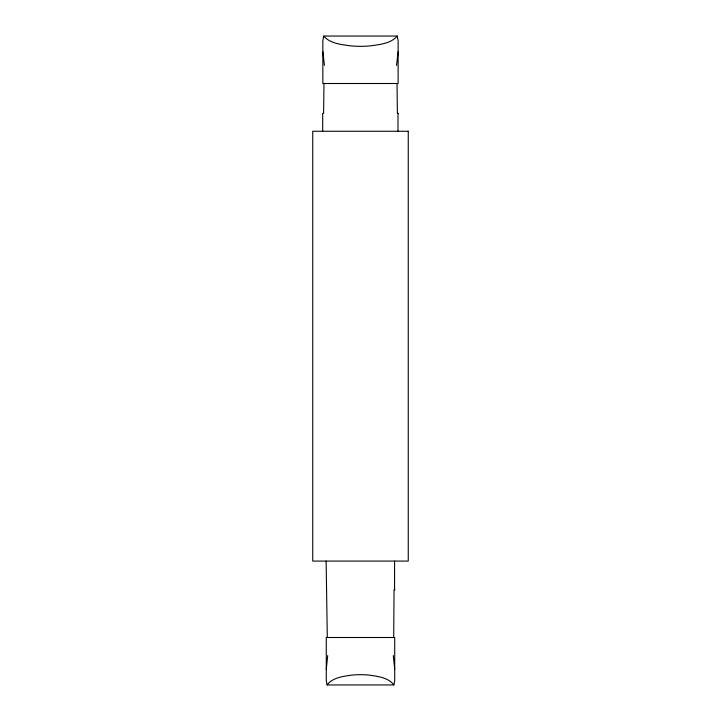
<?xml version="1.0" encoding="UTF-8"?>
<svg xmlns="http://www.w3.org/2000/svg" width="721" height="721" viewBox="0 0 721 721"><rect width="100%" height="100%" fill="white"/><g stroke="black" fill="none" stroke-linecap="round" stroke-linejoin="round"><path stroke-width="1.08" d="M393.702 637.499L394.045 589.742L394.874 589.742M323.981 83.501L323.603 113.35L322.693 113.35L322.693 131.258M326.271 669.313L327.704 655.587M396.55 65.413L398.127 51.687M393.882 684.95L394.711 680.471L394.711 637.499L326.271 637.499L326.271 680.471L327.091 684.95L393.882 684.95C388.331 677.506 377.894 676.424 369.341 675.117A35.446 13.951 0 0 0 351.632 675.117C343.079 676.424 332.642 677.506 327.091 684.95M323.747 36.05L322.846 40.529L322.846 83.501L398.127 83.501L398.127 40.529L397.226 36.05L323.747 36.05C330.2 43.72 341.457 44.513 350.748 45.883A39.502 14.33 0 0 0 370.233 45.883C379.525 44.513 390.773 43.72 397.226 36.05M398.307 113.35L397.397 113.35L397.019 83.501M322.846 51.687L324.423 65.413M393.278 655.587L394.711 669.313M327.298 637.499L326.126 561.082M397.983 113.35L397.983 131.258M394.576 561.082L394.576 589.742M408.257 131.258L312.743 131.258L312.743 561.082L408.257 561.082L408.257 131.258"/></g></svg>
